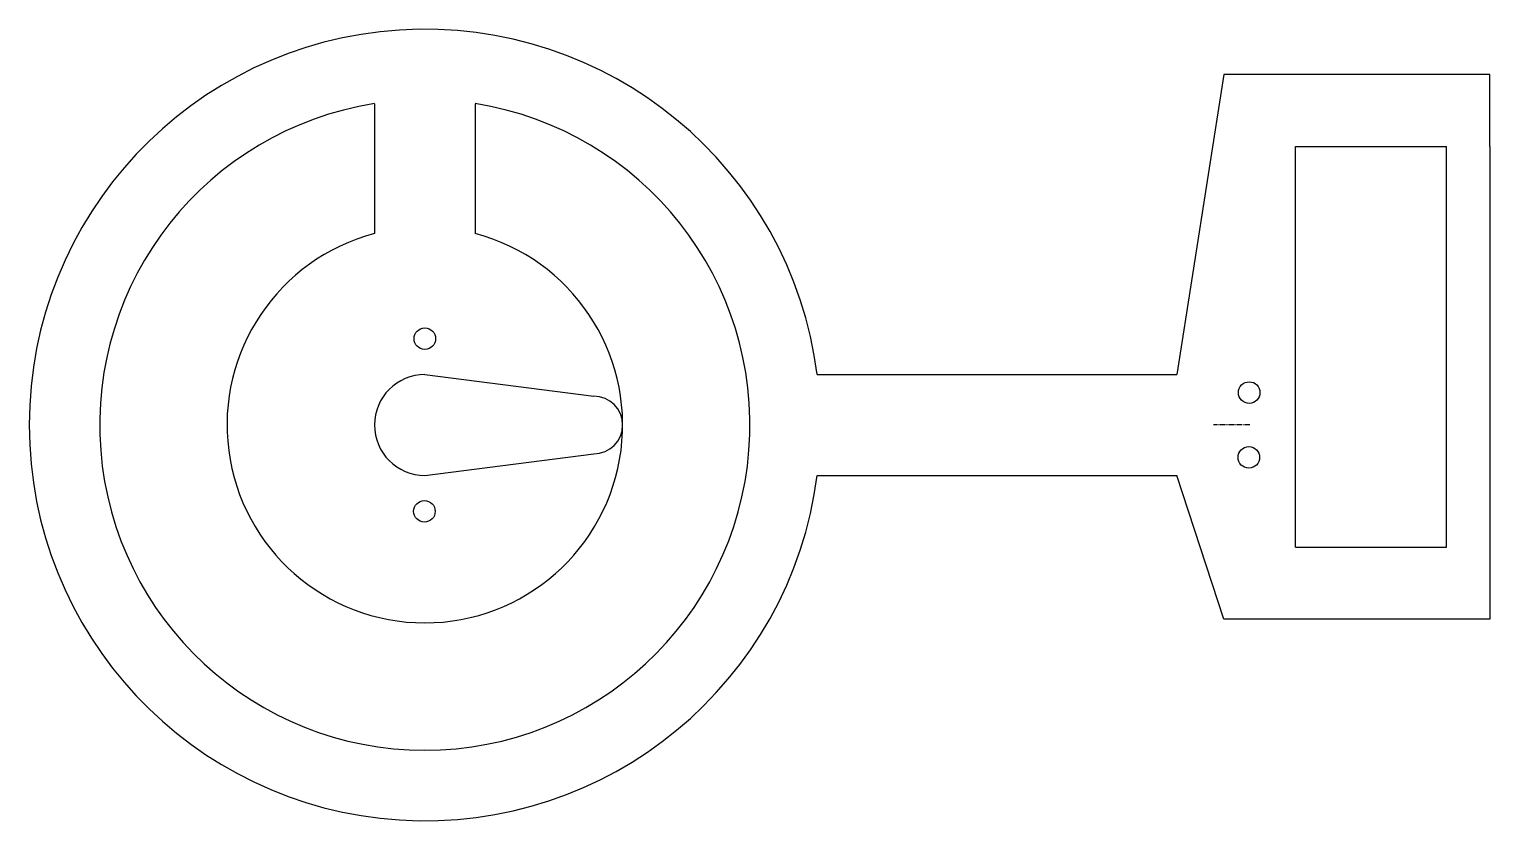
# Model space of a CAD drawing. Header units: millimetres. Extents: x 0 to 203, y 0 to 110.
import ezdxf

# ---------------------------------------------------------------- set-up
doc = ezdxf.new("R2010")
doc.units = ezdxf.units.MM
doc.header["$MEASUREMENT"] = 0
doc.linetypes.add('CENTER2', pattern=[1.125, 0.75, -0.125, 0.125, -0.125])

# ---------------------------------------------------------------- blocks, each defined once
blk = doc.blocks.new('*U3')
at = {"color": 0, "linetype": 'CENTER2', "transparency": 16777216}
blk.add_line((2.54, 0), (-2.54, 0), dxfattribs=at)

msp = doc.modelspace()

# ---------------------------------------------------------------- linework, layer by layer
for p, q in [((166.09, 103.65), (159.58, 61.95)), ((203.09, 103.65), (166.09, 103.65)), ((203.09, 93.65), (203.09, 103.65)), ((48.03, 99.6), (48.03, 81.54)), ((62.03, 99.6), (62.03, 81.54)), ((176.09, 37.95), (176.09, 93.65)), ((176.09, 93.65), (197.09, 93.65)), ((197.09, 37.95), (197.09, 93.65)), ((203.09, 93.65), (203.09, 54.95)), ((55.03, 61.95), (78.53, 58.95)), ((109.58, 61.95), (159.58, 61.95)), ((203.09, 54.95), (203.09, 27.95)), ((55.03, 47.95), (78.53, 50.95)), ((109.58, 47.95), (159.58, 47.95)), ((166.09, 27.95), (159.58, 47.95)), ((176.09, 37.95), (197.09, 37.95)), ((203.09, 27.95), (166.09, 27.95))]:
    msp.add_line(p, q)
for centre in [(55.03, 66.95), (169.64, 59.45), (169.59, 50.45), (54.97, 42.95)]:
    msp.add_circle(centre, 1.5)
for centre, radius, start, end in [((55.03, 54.95), 55, 7.312, 352.688), ((55.03, 54.95), 45.2, 98.9091, 81.0909), ((55.03, 54.95), 27.5, 104.7467, 75.2533), ((55.03, 54.95), 7, 90, 270), ((78.53, 54.95), 4, 270, 90)]:
    msp.add_arc(centre, radius, start, end)

# ---------------------------------------------------------------- block references
at = {"linetype": 'CENTER2'}
msp.add_blockref('*U3', (167.2, 54.95), dxfattribs=at)

doc.saveas('drawing.dxf')
